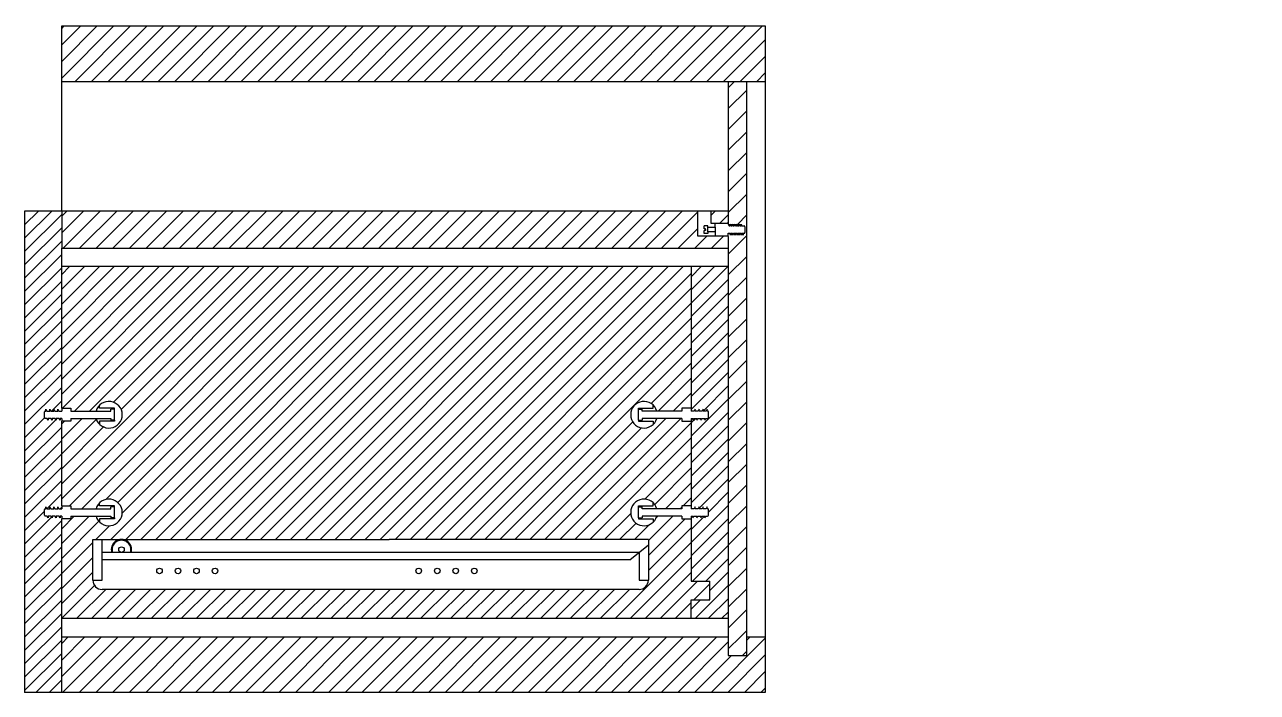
# Model space of a CAD drawing. Header units: millimetres. Extents: x 162 to 1697, y -125 to 545.
# Drawn here: x 240 to 306.6, y 15.8 to 51.9 of the extents above; entities that cross this region are included whole.
import ezdxf

# ---------------------------------------------------------------- set-up
doc = ezdxf.new("R2010")
doc.units = ezdxf.units.MM
doc.layers.get('0').update_dxf_attribs({"color": 255})
doc.layers.add('A-FURN', color=8, linetype='Continuous', lineweight=18)
for name, color, linetype in [('GIUNZIONI', 2, 'Continuous'), ('VITI', 2, 'Continuous'), ('VITI 2', 4, 'Continuous')]:
    doc.layers.add(name, color=color, linetype=linetype)

msp = doc.modelspace()

# ---------------------------------------------------------------- hatches: boundary and pattern name
at = {"transparency": 33554687}
h = msp.add_hatch(dxfattribs=at)
h.set_pattern_fill('ANSI31', color=8, scale=0.2)
h.paths.add_polyline_path([(280.043, 51.789), (258.681, 51.789), (242.043, 51.789), (242.043, 48.789), (258.681, 48.789), (280.043, 48.789)])
h.paths.add_polyline_path([(350.789, 51.862), (329.426, 51.862), (312.789, 51.862), (312.789, 48.862), (329.426, 48.862), (350.789, 48.862)])
h = msp.add_hatch(dxfattribs=at)
h.set_pattern_fill('ANSI31', color=8, scale=0.16)
h.paths.add_polyline_path([(278.043, 38.789), (276.043, 38.789), (276.043, 31.139), (276.043, 30.989), (276.202, 30.989), (276.249, 31.089), (276.252, 30.989), (276.418, 30.989), (276.466, 31.089), (276.468, 30.989), (276.634, 30.989), (276.682, 31.089), (276.685, 30.989), (276.851, 30.989), (276.898, 31.089), (276.901, 30.989), (276.927, 30.989, -0.414214), (276.977, 30.939), (276.977, 30.639, -0.414214), (276.927, 30.589), (276.829, 30.589), (276.781, 30.489), (276.779, 30.589), (276.613, 30.589), (276.565, 30.489), (276.563, 30.589), (276.397, 30.589), (276.349, 30.489), (276.347, 30.589), (276.181, 30.589), (276.132, 30.489), (276.131, 30.589), (276.043, 30.589), (276.043, 30.439), (276.043, 25.861), (276.043, 25.711), (276.202, 25.711), (276.249, 25.811), (276.252, 25.711), (276.418, 25.711), (276.466, 25.811), (276.468, 25.711), (276.634, 25.711), (276.682, 25.811), (276.685, 25.711), (276.851, 25.711), (276.898, 25.811), (276.901, 25.711), (276.927, 25.711, -0.414214), (276.977, 25.661), (276.977, 25.361, -0.414214), (276.927, 25.311), (276.829, 25.311), (276.781, 25.211), (276.779, 25.311), (276.613, 25.311), (276.565, 25.211), (276.563, 25.311), (276.397, 25.311), (276.349, 25.211), (276.347, 25.311), (276.181, 25.311), (276.132, 25.211), (276.131, 25.311), (276.043, 25.311), (276.043, 25.161), (276.043, 21.789), (277.043, 21.789), (277.043, 20.789), (276.043, 20.789), (276.043, 19.789), (278.043, 19.789)])
h.paths.add_polyline_path([(242.043, 39.789), (242.043, 41.789), (240.043, 41.789), (240.043, 15.789), (242.043, 15.789), (242.043, 25.161), (242.043, 25.311), (241.956, 25.311), (241.954, 25.211), (241.906, 25.311), (241.74, 25.311), (241.738, 25.211), (241.69, 25.311), (241.524, 25.311), (241.522, 25.211), (241.474, 25.311), (241.308, 25.311), (241.306, 25.211), (241.257, 25.311), (241.16, 25.311, -0.414214), (241.11, 25.361), (241.11, 25.661, -0.414214), (241.16, 25.711), (241.186, 25.711), (241.189, 25.811), (241.236, 25.711), (241.402, 25.711), (241.405, 25.811), (241.452, 25.711), (241.618, 25.711), (241.621, 25.811), (241.668, 25.711), (241.835, 25.711), (241.837, 25.811), (241.885, 25.711), (242.043, 25.711), (242.043, 25.861), (242.043, 30.439), (242.043, 30.589), (241.956, 30.589), (241.954, 30.489), (241.906, 30.589), (241.74, 30.589), (241.738, 30.489), (241.69, 30.589), (241.524, 30.589), (241.522, 30.489), (241.474, 30.589), (241.308, 30.589), (241.306, 30.489), (241.257, 30.589), (241.16, 30.589, -0.414214), (241.11, 30.639), (241.11, 30.939, -0.414214), (241.16, 30.989), (241.186, 30.989), (241.189, 31.089), (241.236, 30.989), (241.402, 30.989), (241.405, 31.089), (241.452, 30.989), (241.618, 30.989), (241.621, 31.089), (241.668, 30.989), (241.835, 30.989), (241.837, 31.089), (241.885, 30.989), (242.043, 30.989), (242.043, 31.139)])
h = msp.add_hatch(dxfattribs=at)
h.set_pattern_fill('ANSI31', color=8, scale=0.2)
h.paths.add_polyline_path([(242.043, 18.789), (242.043, 15.789), (258.681, 15.789), (280.043, 15.789), (280.043, 18.789), (279.043, 18.789), (279.043, 17.789), (278.043, 17.789), (278.043, 18.789), (258.681, 18.789)])
h.paths.add_polyline_path([(329.426, 15.862), (350.789, 15.862), (350.789, 18.862), (349.789, 18.862), (349.789, 17.862), (348.789, 17.862), (348.789, 18.862), (329.426, 18.862), (312.789, 18.862), (312.789, 15.862)])
at = {"layer": 'A-FURN', "transparency": 33554687}
h = msp.add_hatch(dxfattribs=at)
h.set_pattern_fill('ANSI31', color=8, scale=0.25)
h.set_pattern_definition([(45, (-189.17985, -0.0727), (-0.561266, 0.561266), [])])
h.paths.add_polyline_path([(279.043, 18.789), (278.043, 18.789), (278.043, 17.789), (279.043, 17.789)])

# ---------------------------------------------------------------- linework, layer by layer
for p, q in [((242.043, 51.789), (258.681, 51.789)), ((242.043, 48.789), (242.043, 51.789)), ((258.681, 51.789), (280.043, 51.789)), ((280.043, 51.789), (280.043, 48.789)), ((242.043, 48.789), (258.681, 48.789)), ((258.681, 48.789), (280.043, 48.789)), ((278.043, 48.789), (278.043, 41.169)), ((279.043, 18.789), (279.043, 48.789)), ((242.043, 41.789), (240.043, 41.789)), ((240.043, 41.789), (240.043, 15.789)), ((278.043, 41.789), (242.043, 41.789)), ((242.043, 41.789), (242.043, 39.789)), ((278.043, 40.409), (278.043, 18.789)), ((242.043, 39.789), (278.043, 39.789)), ((242.043, 31.139), (242.043, 39.789)), ((278.043, 38.789), (276.043, 38.789)), ((276.043, 38.789), (276.043, 31.139)), ((242.043, 25.861), (242.043, 30.439)), ((276.043, 30.439), (276.043, 25.861)), ((242.043, 15.789), (242.043, 25.161)), ((276.043, 25.161), (276.043, 21.789)), ((276.043, 21.789), (277.043, 21.789)), ((277.043, 20.789), (277.043, 21.789)), ((276.043, 19.789), (276.043, 20.789)), ((276.043, 20.789), (277.043, 20.789)), ((276.043, 19.789), (278.043, 19.789)), ((242.043, 18.789), (258.681, 18.789)), ((258.681, 18.789), (278.043, 18.789)), ((278.043, 18.789), (278.043, 17.789)), ((279.043, 18.789), (280.043, 18.789)), ((279.043, 17.789), (279.043, 18.789)), ((280.043, 18.789), (280.043, 15.789)), ((278.043, 17.789), (279.043, 17.789)), ((242.043, 15.789), (240.043, 15.789)), ((258.681, 15.789), (242.043, 15.789)), ((280.043, 15.789), (258.681, 15.789))]:
    msp.add_line(p, q)
at = {"color": 8, "linetype": 'Continuous', "transparency": 33554687}
for p, q in [((278.043, 48.446), (278.387, 48.789)), ((278.043, 47.324), (279.043, 48.324)), ((278.043, 46.201), (279.043, 47.201)), ((278.043, 45.079), (279.043, 46.079)), ((278.043, 43.956), (279.043, 44.956)), ((278.043, 42.833), (279.043, 43.833)), ((278.043, 41.711), (279.043, 42.711)), ((278.546, 41.069), (279.043, 41.588)), ((278.043, 39.466), (279.043, 40.466)), ((278.043, 38.343), (279.043, 39.343)), ((242.043, 38.371), (242.462, 38.789)), ((242.043, 37.563), (243.27, 38.789)), ((242.043, 36.755), (244.078, 38.789)), ((242.043, 35.947), (244.886, 38.789)), ((242.043, 35.138), (245.695, 38.789)), ((242.043, 34.33), (246.503, 38.789)), ((242.043, 33.522), (247.311, 38.789)), ((242.043, 32.714), (248.119, 38.789)), ((242.043, 31.905), (248.927, 38.789)), ((242.043, 27.056), (253.777, 38.789)), ((242.043, 26.248), (254.585, 38.789)), ((242.086, 31.139), (249.736, 38.789)), ((242.465, 25.861), (255.393, 38.789)), ((242.744, 30.989), (250.544, 38.789)), ((243.123, 25.711), (256.201, 38.789)), ((243.552, 30.989), (251.352, 38.789)), ((244.433, 26.213), (257.01, 38.789)), ((244.696, 24.051), (259.434, 38.789)), ((244.838, 31.467), (252.16, 38.789)), ((245.075, 26.046), (257.818, 38.789)), ((245.254, 31.075), (252.969, 38.789)), ((245.313, 25.476), (258.626, 38.789)), ((245.504, 24.051), (260.243, 38.789)), ((246.312, 24.051), (261.051, 38.789)), ((247.12, 24.051), (261.859, 38.789)), ((247.928, 24.051), (262.667, 38.789)), ((248.737, 24.051), (263.475, 38.789)), ((249.545, 24.051), (264.284, 38.789)), ((250.353, 24.051), (265.092, 38.789)), ((251.161, 24.051), (265.9, 38.789)), ((251.97, 24.051), (266.708, 38.789)), ((252.778, 24.051), (267.517, 38.789)), ((253.586, 24.051), (268.325, 38.789)), ((254.394, 24.051), (269.133, 38.789)), ((255.202, 24.051), (269.941, 38.789)), ((256.011, 24.051), (270.749, 38.789)), ((256.819, 24.051), (271.558, 38.789)), ((257.627, 24.051), (272.366, 38.789)), ((258.435, 24.051), (273.174, 38.789)), ((259.244, 24.051), (273.982, 38.789)), ((260.052, 24.051), (274.791, 38.789)), ((260.86, 24.051), (275.599, 38.789)), ((261.668, 24.051), (276.043, 38.426)), ((278.043, 37.221), (279.043, 38.221)), ((262.476, 24.051), (276.043, 37.618)), ((263.285, 24.051), (276.043, 36.809)), ((278.043, 36.098), (279.043, 37.098)), ((264.093, 24.051), (276.043, 36.001)), ((278.043, 34.976), (279.043, 35.976)), ((264.901, 24.051), (276.043, 35.193)), ((278.043, 33.853), (279.043, 34.853)), ((265.709, 24.051), (276.043, 34.385)), ((273.87, 31.403), (276.043, 33.576)), ((278.043, 32.731), (279.043, 33.731)), ((274.265, 30.989), (276.043, 32.768)), ((275.073, 30.989), (276.043, 31.96)), ((278.043, 31.608), (279.043, 32.608)), ((278.043, 30.486), (279.043, 31.486)), ((276.031, 31.139), (276.043, 31.152)), ((242.043, 29.481), (243.152, 30.589)), ((242.043, 28.673), (243.916, 30.545)), ((242.043, 30.289), (242.194, 30.439)), ((242.043, 27.864), (244.308, 30.129)), ((266.518, 24.051), (272.88, 30.413)), ((267.326, 24.051), (273.358, 30.082)), ((268.134, 24.051), (274.673, 30.589)), ((268.942, 24.051), (275.481, 30.589)), ((269.75, 24.051), (276.043, 30.344)), ((278.043, 29.363), (279.043, 30.363)), ((270.559, 24.051), (276.043, 29.535)), ((273.545, 26.229), (276.043, 28.727)), ((278.043, 28.241), (279.043, 29.241)), ((278.043, 27.118), (279.043, 28.118)), ((274.069, 25.944), (276.043, 27.919)), ((274.644, 25.711), (276.043, 27.111)), ((278.043, 25.995), (279.043, 26.995)), ((275.602, 25.861), (276.043, 26.302)), ((242.043, 24.631), (242.723, 25.311)), ((242.043, 23.823), (243.531, 25.311)), ((271.367, 24.051), (272.775, 25.459)), ((273.727, 23.986), (275.052, 25.311)), ((274.151, 25.219), (274.244, 25.311)), ((275.452, 25.711), (275.543, 25.802)), ((278.043, 24.873), (279.043, 25.873)), ((242.043, 23.015), (244.058, 25.03)), ((243.887, 24.051), (244.629, 24.792)), ((272.175, 24.051), (273.06, 24.936)), ((272.983, 24.051), (273.786, 24.853)), ((273.727, 23.178), (275.71, 25.161)), ((273.727, 22.37), (276.043, 24.686)), ((278.043, 23.75), (279.043, 24.75)), ((242.043, 22.207), (243.727, 23.89)), ((271.955, 19.789), (276.043, 23.878)), ((278.043, 22.628), (279.043, 23.628)), ((242.043, 21.399), (243.727, 23.082)), ((272.763, 19.789), (276.043, 23.07)), ((242.043, 20.59), (243.727, 22.274)), ((273.571, 19.789), (276.043, 22.261)), ((278.043, 21.505), (279.043, 22.505)), ((242.051, 19.789), (243.821, 21.559)), ((242.859, 19.789), (244.42, 21.351)), ((243.667, 19.789), (245.228, 21.351)), ((244.475, 19.789), (246.037, 21.351)), ((245.284, 19.789), (246.845, 21.351)), ((246.092, 19.789), (247.653, 21.351)), ((246.9, 19.789), (248.461, 21.351)), ((247.708, 19.789), (249.27, 21.351)), ((248.517, 19.789), (250.078, 21.351)), ((249.325, 19.789), (250.886, 21.351)), ((250.133, 19.789), (251.694, 21.351)), ((250.941, 19.789), (252.502, 21.351)), ((251.749, 19.789), (253.311, 21.351)), ((252.558, 19.789), (254.119, 21.351)), ((253.366, 19.789), (254.927, 21.351)), ((254.174, 19.789), (255.735, 21.351)), ((254.982, 19.789), (256.544, 21.351)), ((255.791, 19.789), (257.352, 21.351)), ((256.599, 19.789), (258.16, 21.351)), ((257.407, 19.789), (258.968, 21.351)), ((258.215, 19.789), (259.776, 21.351)), ((259.023, 19.789), (260.585, 21.351)), ((259.832, 19.789), (261.393, 21.351)), ((260.64, 19.789), (262.201, 21.351)), ((261.448, 19.789), (263.009, 21.351)), ((262.256, 19.789), (263.818, 21.351)), ((263.065, 19.789), (264.626, 21.351)), ((263.873, 19.789), (265.434, 21.351)), ((264.681, 19.789), (266.242, 21.351)), ((265.489, 19.789), (267.05, 21.351)), ((266.297, 19.789), (267.859, 21.351)), ((267.106, 19.789), (268.667, 21.351)), ((267.914, 19.789), (269.475, 21.351)), ((268.722, 19.789), (270.283, 21.351)), ((269.53, 19.789), (271.092, 21.351)), ((270.339, 19.789), (271.9, 21.351)), ((271.147, 19.789), (272.708, 21.351)), ((274.38, 19.789), (276.38, 21.789)), ((276.188, 20.789), (277.043, 21.645)), ((278.043, 20.383), (279.043, 21.383)), ((275.188, 19.789), (276.043, 20.645)), ((276.996, 20.789), (277.043, 20.837)), ((278.043, 19.26), (279.043, 20.26)), ((275.996, 19.789), (276.043, 19.837)), ((278.695, 18.789), (279.043, 19.138))]:
    msp.add_line(p, q, dxfattribs=at)
at = {"layer": 'A-FURN', "color": 8, "linetype": 'Continuous', "transparency": 33554687}
for p, q in [((242.043, 41.513), (242.32, 41.789)), ((242.043, 40.615), (243.218, 41.789)), ((242.116, 39.789), (244.116, 41.789)), ((243.014, 39.789), (245.014, 41.789)), ((243.912, 39.789), (245.912, 41.789)), ((244.81, 39.789), (246.81, 41.789)), ((245.708, 39.789), (247.708, 41.789)), ((246.606, 39.789), (248.606, 41.789)), ((247.504, 39.789), (249.504, 41.789)), ((248.403, 39.789), (250.403, 41.789)), ((249.301, 39.789), (251.301, 41.789)), ((250.199, 39.789), (252.199, 41.789)), ((251.097, 39.789), (253.097, 41.789)), ((251.995, 39.789), (253.995, 41.789)), ((252.893, 39.789), (254.893, 41.789)), ((253.791, 39.789), (255.791, 41.789)), ((254.689, 39.789), (256.689, 41.789)), ((255.587, 39.789), (257.587, 41.789)), ((256.485, 39.789), (258.485, 41.789)), ((257.383, 39.789), (259.383, 41.789)), ((258.281, 39.789), (260.281, 41.789)), ((259.179, 39.789), (261.179, 41.789)), ((260.077, 39.789), (262.077, 41.789)), ((260.975, 39.789), (262.975, 41.789)), ((261.873, 39.789), (263.873, 41.789)), ((262.771, 39.789), (264.771, 41.789)), ((263.669, 39.789), (265.669, 41.789)), ((264.567, 39.789), (266.567, 41.789)), ((265.465, 39.789), (267.465, 41.789)), ((266.363, 39.789), (268.363, 41.789)), ((267.261, 39.789), (269.261, 41.789)), ((268.159, 39.789), (270.159, 41.789)), ((269.057, 39.789), (271.057, 41.789)), ((269.955, 39.789), (271.955, 41.789)), ((270.853, 39.789), (272.853, 41.789)), ((271.751, 39.789), (273.751, 41.789)), ((272.649, 39.789), (274.649, 41.789)), ((273.547, 39.789), (275.547, 41.789)), ((274.445, 39.789), (276.4, 41.744)), ((277.1, 41.547), (277.343, 41.789)), ((277.591, 41.139), (278.043, 41.592)), ((275.343, 39.789), (276.4, 40.846)), ((276.241, 39.789), (276.891, 40.439)), ((277.139, 39.789), (277.789, 40.439)), ((278.037, 39.789), (278.043, 39.795))]:
    msp.add_line(p, q, dxfattribs=at)
at = {"layer": 'GIUNZIONI'}
for p, q in [((276.4, 40.439), (276.4, 41.789)), ((277.1, 41.789), (277.1, 41.139)), ((277.1, 41.139), (277.343, 41.139)), ((278.043, 41.139), (278.043, 41.089)), ((277.343, 40.439), (276.4, 40.439)), ((278.043, 40.409), (278.043, 40.589)), ((276.043, 38.789), (242.043, 38.789)), ((242.043, 31.139), (242.043, 30.989)), ((276.043, 31.139), (276.043, 30.989)), ((242.043, 30.589), (242.043, 30.439)), ((242.543, 30.589), (242.543, 30.439)), ((244.693, 30.589), (244.693, 30.489)), ((273.393, 30.589), (273.393, 30.489)), ((276.043, 30.589), (276.043, 30.439)), ((242.043, 25.861), (242.043, 25.711)), ((242.043, 25.311), (242.043, 25.161)), ((242.543, 25.311), (242.543, 25.161)), ((244.693, 25.311), (244.693, 25.211)), ((273.393, 25.311), (273.393, 25.211)), ((275.543, 25.311), (275.543, 25.161)), ((276.043, 25.861), (276.043, 25.711)), ((276.043, 25.311), (276.043, 25.161)), ((242.043, 19.789), (276.043, 19.789))]:
    msp.add_line(p, q, dxfattribs=at)
at = {"layer": 'VITI'}
for p, q in [((276.943, 40.994), (276.743, 40.994)), ((276.743, 40.839), (276.743, 40.994)), ((276.813, 40.839), (276.743, 40.839)), ((276.813, 40.739), (276.743, 40.739)), ((276.743, 40.584), (276.743, 40.739)), ((276.813, 40.789), (276.813, 40.839)), ((276.813, 40.789), (276.813, 40.739)), ((276.943, 40.914), (276.943, 40.994)), ((276.943, 40.664), (276.943, 40.914)), ((276.943, 40.914), (277.343, 40.914)), ((277.343, 40.664), (276.943, 40.664)), ((276.943, 40.664), (276.943, 40.584)), ((277.343, 40.914), (277.343, 41.139)), ((277.343, 41.139), (278.013, 41.139)), ((277.343, 40.914), (277.343, 40.664)), ((277.343, 40.664), (277.343, 40.439)), ((278.013, 41.139), (278.013, 41.169)), ((278.013, 41.169), (278.043, 41.169)), ((278.043, 41.169), (278.043, 41.139)), ((278.045, 41.089), (278.094, 40.989)), ((278.094, 40.989), (278.142, 40.989)), ((278.142, 40.989), (278.143, 41.089)), ((278.143, 41.089), (278.192, 40.989)), ((278.192, 40.989), (278.24, 40.989)), ((278.24, 40.989), (278.241, 41.089)), ((278.241, 41.089), (278.29, 40.989)), ((278.29, 40.989), (278.338, 40.989)), ((278.338, 40.989), (278.34, 41.089)), ((278.34, 41.089), (278.388, 40.989)), ((278.388, 40.989), (278.436, 40.989)), ((278.436, 40.989), (278.438, 41.089)), ((278.438, 41.089), (278.486, 40.989)), ((278.486, 40.989), (278.534, 40.989)), ((278.534, 40.989), (278.536, 41.089)), ((278.536, 41.089), (278.584, 40.989)), ((278.584, 40.989), (278.632, 40.989)), ((278.632, 40.989), (278.634, 41.089)), ((278.634, 41.089), (278.682, 40.989)), ((278.682, 40.989), (278.73, 40.989)), ((278.73, 40.989), (278.732, 41.089)), ((278.732, 41.089), (278.781, 40.989)), ((278.781, 40.989), (278.899, 40.989)), ((278.945, 40.939), (278.945, 40.639)), ((276.943, 40.584), (276.743, 40.584)), ((278.013, 40.439), (277.343, 40.439)), ((278.013, 40.439), (278.013, 40.409)), ((278.043, 40.409), (278.013, 40.409)), ((278.043, 40.589), (278.115, 40.589)), ((278.162, 40.489), (278.115, 40.589)), ((278.165, 40.589), (278.162, 40.489)), ((278.165, 40.589), (278.213, 40.589)), ((278.26, 40.489), (278.213, 40.589)), ((278.263, 40.589), (278.26, 40.489)), ((278.263, 40.589), (278.311, 40.589)), ((278.358, 40.489), (278.311, 40.589)), ((278.361, 40.589), (278.358, 40.489)), ((278.361, 40.589), (278.409, 40.589)), ((278.457, 40.489), (278.409, 40.589)), ((278.459, 40.589), (278.457, 40.489)), ((278.459, 40.589), (278.507, 40.589)), ((278.555, 40.489), (278.507, 40.589)), ((278.558, 40.589), (278.555, 40.489)), ((278.558, 40.589), (278.606, 40.589)), ((278.653, 40.489), (278.606, 40.589)), ((278.656, 40.589), (278.653, 40.489)), ((278.656, 40.589), (278.704, 40.589)), ((278.751, 40.489), (278.704, 40.589)), ((278.754, 40.589), (278.751, 40.489)), ((278.754, 40.589), (278.802, 40.589)), ((278.849, 40.489), (278.802, 40.589)), ((278.852, 40.589), (278.849, 40.489)), ((278.852, 40.589), (278.899, 40.589)), ((244.093, 31.139), (244.093, 31.307)), ((273.993, 31.139), (273.993, 31.307)), ((241.11, 30.639), (241.11, 30.939)), ((241.16, 30.989), (241.186, 30.989)), ((241.186, 30.989), (241.189, 31.089)), ((241.189, 31.089), (241.236, 30.989)), ((241.236, 30.989), (241.402, 30.989)), ((241.402, 30.989), (241.405, 31.089)), ((241.405, 31.089), (241.452, 30.989)), ((241.452, 30.989), (241.618, 30.989)), ((241.618, 30.989), (241.621, 31.089)), ((241.621, 31.089), (241.668, 30.989)), ((241.668, 30.989), (241.835, 30.989)), ((241.835, 30.989), (241.837, 31.089)), ((241.837, 31.089), (241.885, 30.989)), ((241.885, 30.989), (242.043, 30.989)), ((242.043, 31.139), (242.543, 31.139)), ((242.543, 31.139), (242.543, 30.989)), ((242.543, 30.989), (244.693, 30.989)), ((244.893, 31.139), (244.093, 31.139)), ((244.693, 30.989), (244.693, 31.089)), ((244.893, 31.089), (244.693, 31.089)), ((244.893, 31.089), (244.893, 31.139)), ((244.893, 30.489), (244.893, 31.089)), ((244.893, 30.489), (244.893, 31.089)), ((273.193, 31.089), (273.193, 31.139)), ((273.193, 31.139), (273.993, 31.139)), ((273.193, 30.489), (273.193, 31.089)), ((273.193, 31.089), (273.393, 31.089)), ((273.193, 30.489), (273.193, 31.089)), ((273.393, 30.989), (273.393, 31.089)), ((275.543, 30.989), (273.393, 30.989)), ((276.043, 31.139), (275.543, 31.139)), ((275.543, 31.139), (275.543, 30.989)), ((276.202, 30.989), (276.043, 30.989)), ((276.249, 31.089), (276.202, 30.989)), ((276.252, 30.989), (276.249, 31.089)), ((276.418, 30.989), (276.252, 30.989)), ((276.466, 31.089), (276.418, 30.989)), ((276.468, 30.989), (276.466, 31.089)), ((276.634, 30.989), (276.468, 30.989)), ((276.682, 31.089), (276.634, 30.989)), ((276.685, 30.989), (276.682, 31.089)), ((276.851, 30.989), (276.685, 30.989)), ((276.898, 31.089), (276.851, 30.989)), ((276.901, 30.989), (276.898, 31.089)), ((276.927, 30.989), (276.901, 30.989)), ((276.977, 30.639), (276.977, 30.939)), ((241.257, 30.589), (241.16, 30.589)), ((241.306, 30.489), (241.257, 30.589)), ((241.308, 30.589), (241.306, 30.489)), ((241.474, 30.589), (241.308, 30.589)), ((241.522, 30.489), (241.474, 30.589)), ((241.524, 30.589), (241.522, 30.489)), ((241.69, 30.589), (241.524, 30.589)), ((241.738, 30.489), (241.69, 30.589)), ((241.74, 30.589), (241.738, 30.489)), ((241.906, 30.589), (241.74, 30.589)), ((241.954, 30.489), (241.906, 30.589)), ((241.956, 30.589), (241.954, 30.489)), ((242.043, 30.589), (241.956, 30.589)), ((242.543, 30.439), (242.043, 30.439)), ((242.543, 30.589), (244.693, 30.589)), ((244.093, 30.439), (244.093, 30.271)), ((244.893, 30.439), (244.093, 30.439)), ((244.893, 30.489), (244.693, 30.489)), ((244.893, 30.489), (244.893, 30.439)), ((273.193, 30.489), (273.393, 30.489)), ((273.193, 30.489), (273.193, 30.439)), ((273.193, 30.439), (273.993, 30.439)), ((275.543, 30.589), (273.393, 30.589)), ((273.993, 30.439), (273.993, 30.271)), ((275.543, 30.589), (275.543, 30.439)), ((275.543, 30.439), (276.043, 30.439)), ((276.043, 30.589), (276.131, 30.589)), ((276.131, 30.589), (276.132, 30.489)), ((276.132, 30.489), (276.181, 30.589)), ((276.181, 30.589), (276.347, 30.589)), ((276.347, 30.589), (276.349, 30.489)), ((276.349, 30.489), (276.397, 30.589)), ((276.397, 30.589), (276.563, 30.589)), ((276.563, 30.589), (276.565, 30.489)), ((276.565, 30.489), (276.613, 30.589)), ((276.613, 30.589), (276.779, 30.589)), ((276.779, 30.589), (276.781, 30.489)), ((276.781, 30.489), (276.829, 30.589)), ((276.829, 30.589), (276.927, 30.589)), ((244.093, 25.861), (244.093, 26.029)), ((273.993, 25.861), (273.993, 26.029)), ((241.11, 25.361), (241.11, 25.661)), ((241.16, 25.711), (241.186, 25.711)), ((241.257, 25.311), (241.16, 25.311)), ((241.186, 25.711), (241.189, 25.811)), ((241.189, 25.811), (241.236, 25.711)), ((241.236, 25.711), (241.402, 25.711)), ((241.306, 25.211), (241.257, 25.311)), ((241.308, 25.311), (241.306, 25.211)), ((241.474, 25.311), (241.308, 25.311)), ((241.402, 25.711), (241.405, 25.811)), ((241.405, 25.811), (241.452, 25.711)), ((241.452, 25.711), (241.618, 25.711)), ((241.522, 25.211), (241.474, 25.311)), ((241.524, 25.311), (241.522, 25.211)), ((241.69, 25.311), (241.524, 25.311)), ((241.618, 25.711), (241.621, 25.811)), ((241.621, 25.811), (241.668, 25.711)), ((241.668, 25.711), (241.835, 25.711)), ((241.738, 25.211), (241.69, 25.311)), ((241.74, 25.311), (241.738, 25.211)), ((241.906, 25.311), (241.74, 25.311)), ((241.835, 25.711), (241.837, 25.811)), ((241.837, 25.811), (241.885, 25.711)), ((241.885, 25.711), (242.043, 25.711)), ((241.954, 25.211), (241.906, 25.311)), ((241.956, 25.311), (241.954, 25.211)), ((242.043, 25.311), (241.956, 25.311)), ((242.043, 25.861), (242.543, 25.861)), ((242.543, 25.861), (242.543, 25.711)), ((242.543, 25.711), (244.693, 25.711)), ((242.543, 25.311), (244.693, 25.311)), ((244.893, 25.861), (244.093, 25.861)), ((244.693, 25.711), (244.693, 25.811)), ((244.893, 25.811), (244.693, 25.811)), ((244.893, 25.811), (244.893, 25.861)), ((244.893, 25.211), (244.893, 25.811)), ((244.893, 25.211), (244.893, 25.811)), ((273.193, 25.811), (273.193, 25.861)), ((273.193, 25.861), (273.993, 25.861)), ((273.193, 25.211), (273.193, 25.811)), ((273.193, 25.811), (273.393, 25.811)), ((273.193, 25.211), (273.193, 25.811)), ((273.393, 25.711), (273.393, 25.811)), ((275.543, 25.711), (273.393, 25.711)), ((275.543, 25.311), (273.393, 25.311)), ((276.043, 25.861), (275.543, 25.861)), ((275.543, 25.861), (275.543, 25.711)), ((276.202, 25.711), (276.043, 25.711)), ((276.043, 25.311), (276.131, 25.311)), ((276.131, 25.311), (276.132, 25.211)), ((276.132, 25.211), (276.181, 25.311)), ((276.181, 25.311), (276.347, 25.311)), ((276.249, 25.811), (276.202, 25.711)), ((276.252, 25.711), (276.249, 25.811)), ((276.418, 25.711), (276.252, 25.711)), ((276.347, 25.311), (276.349, 25.211)), ((276.349, 25.211), (276.397, 25.311)), ((276.397, 25.311), (276.563, 25.311)), ((276.466, 25.811), (276.418, 25.711)), ((276.468, 25.711), (276.466, 25.811)), ((276.634, 25.711), (276.468, 25.711)), ((276.563, 25.311), (276.565, 25.211)), ((276.565, 25.211), (276.613, 25.311)), ((276.613, 25.311), (276.779, 25.311)), ((276.682, 25.811), (276.634, 25.711)), ((276.685, 25.711), (276.682, 25.811)), ((276.851, 25.711), (276.685, 25.711)), ((276.779, 25.311), (276.781, 25.211)), ((276.781, 25.211), (276.829, 25.311)), ((276.829, 25.311), (276.927, 25.311)), ((276.898, 25.811), (276.851, 25.711)), ((276.901, 25.711), (276.898, 25.811)), ((276.927, 25.711), (276.901, 25.711)), ((276.977, 25.361), (276.977, 25.661)), ((242.543, 25.161), (242.043, 25.161)), ((244.093, 25.161), (244.093, 24.993)), ((244.893, 25.161), (244.093, 25.161)), ((244.893, 25.211), (244.693, 25.211)), ((244.893, 25.211), (244.893, 25.161)), ((273.193, 25.211), (273.393, 25.211)), ((273.193, 25.211), (273.193, 25.161)), ((273.193, 25.161), (273.993, 25.161)), ((273.993, 25.161), (273.993, 24.993)), ((275.543, 25.161), (276.043, 25.161))]:
    msp.add_line(p, q, dxfattribs=at)
for centre, radius, start, end in [((244.593, 30.789), 0.72, 196.12762, 163.87238), ((273.493, 30.789), 0.72, 16.12762, 343.87238), ((241.16, 30.939), 0.05, 90, 180), ((241.16, 30.639), 0.05, 180, 270), ((276.927, 30.939), 0.05, 360, 90), ((276.927, 30.639), 0.05, 270, 0), ((244.593, 25.511), 0.72, 196.12762, 163.87238), ((273.493, 25.511), 0.72, 16.12762, 343.87238), ((241.16, 25.661), 0.05, 90, 180), ((241.16, 25.361), 0.05, 180, 270), ((276.927, 25.661), 0.05, 360, 90), ((276.927, 25.361), 0.05, 270, 0)]:
    msp.add_arc(centre, radius, start, end, dxfattribs=at)
for points in [[(278.945, 40.939), (278.945, 40.962), (278.921, 40.989), (278.899, 40.989)], [(278.899, 40.589), (278.921, 40.589), (278.945, 40.617), (278.945, 40.639)]]:
    msp.add_open_spline(points, degree=3, dxfattribs=at)
at = {"layer": 'VITI 2'}
for p, q in [((242.043, 41.789), (242.043, 48.789)), ((280.043, 48.789), (280.043, 18.789)), ((243.727, 24.051), (257.151, 24.051)), ((243.727, 21.851), (243.727, 24.051)), ((244.227, 21.851), (244.227, 24.051)), ((257.151, 24.051), (259.727, 24.051)), ((273.727, 24.051), (259.727, 24.051)), ((273.727, 24.051), (273.727, 21.851)), ((257.151, 23.351), (244.227, 23.351)), ((259.727, 23.351), (257.151, 23.351)), ((273.227, 23.351), (259.727, 23.351)), ((272.727, 22.951), (273.727, 23.751)), ((273.227, 23.351), (273.227, 21.851)), ((257.151, 22.951), (244.227, 22.951)), ((259.727, 22.951), (257.151, 22.951)), ((272.727, 22.951), (259.727, 22.951)), ((243.727, 21.851), (244.227, 21.851)), ((257.151, 21.351), (244.227, 21.351)), ((259.727, 21.351), (257.151, 21.351)), ((273.227, 21.351), (259.727, 21.351)), ((273.227, 21.851), (273.727, 21.851))]:
    msp.add_line(p, q, dxfattribs=at)
for centre in [(245.272, 23.501), (247.325, 22.351), (248.325, 22.351), (249.325, 22.351), (250.325, 22.351), (261.325, 22.351), (262.325, 22.351), (263.325, 22.351), (264.325, 22.351)]:
    msp.add_circle(centre, 0.15, dxfattribs=at)
for centre, radius, start, end in [((245.272, 23.501), 0.55, 344.17338, 195.82662), ((245.272, 23.501), 0.506, 342.75477, 197.24523), ((244.227, 21.851), 0.5, 180, 270), ((273.227, 21.851), 0.5, 270, 0)]:
    msp.add_arc(centre, radius, start, end, dxfattribs=at)

doc.saveas('drawing.dxf')
